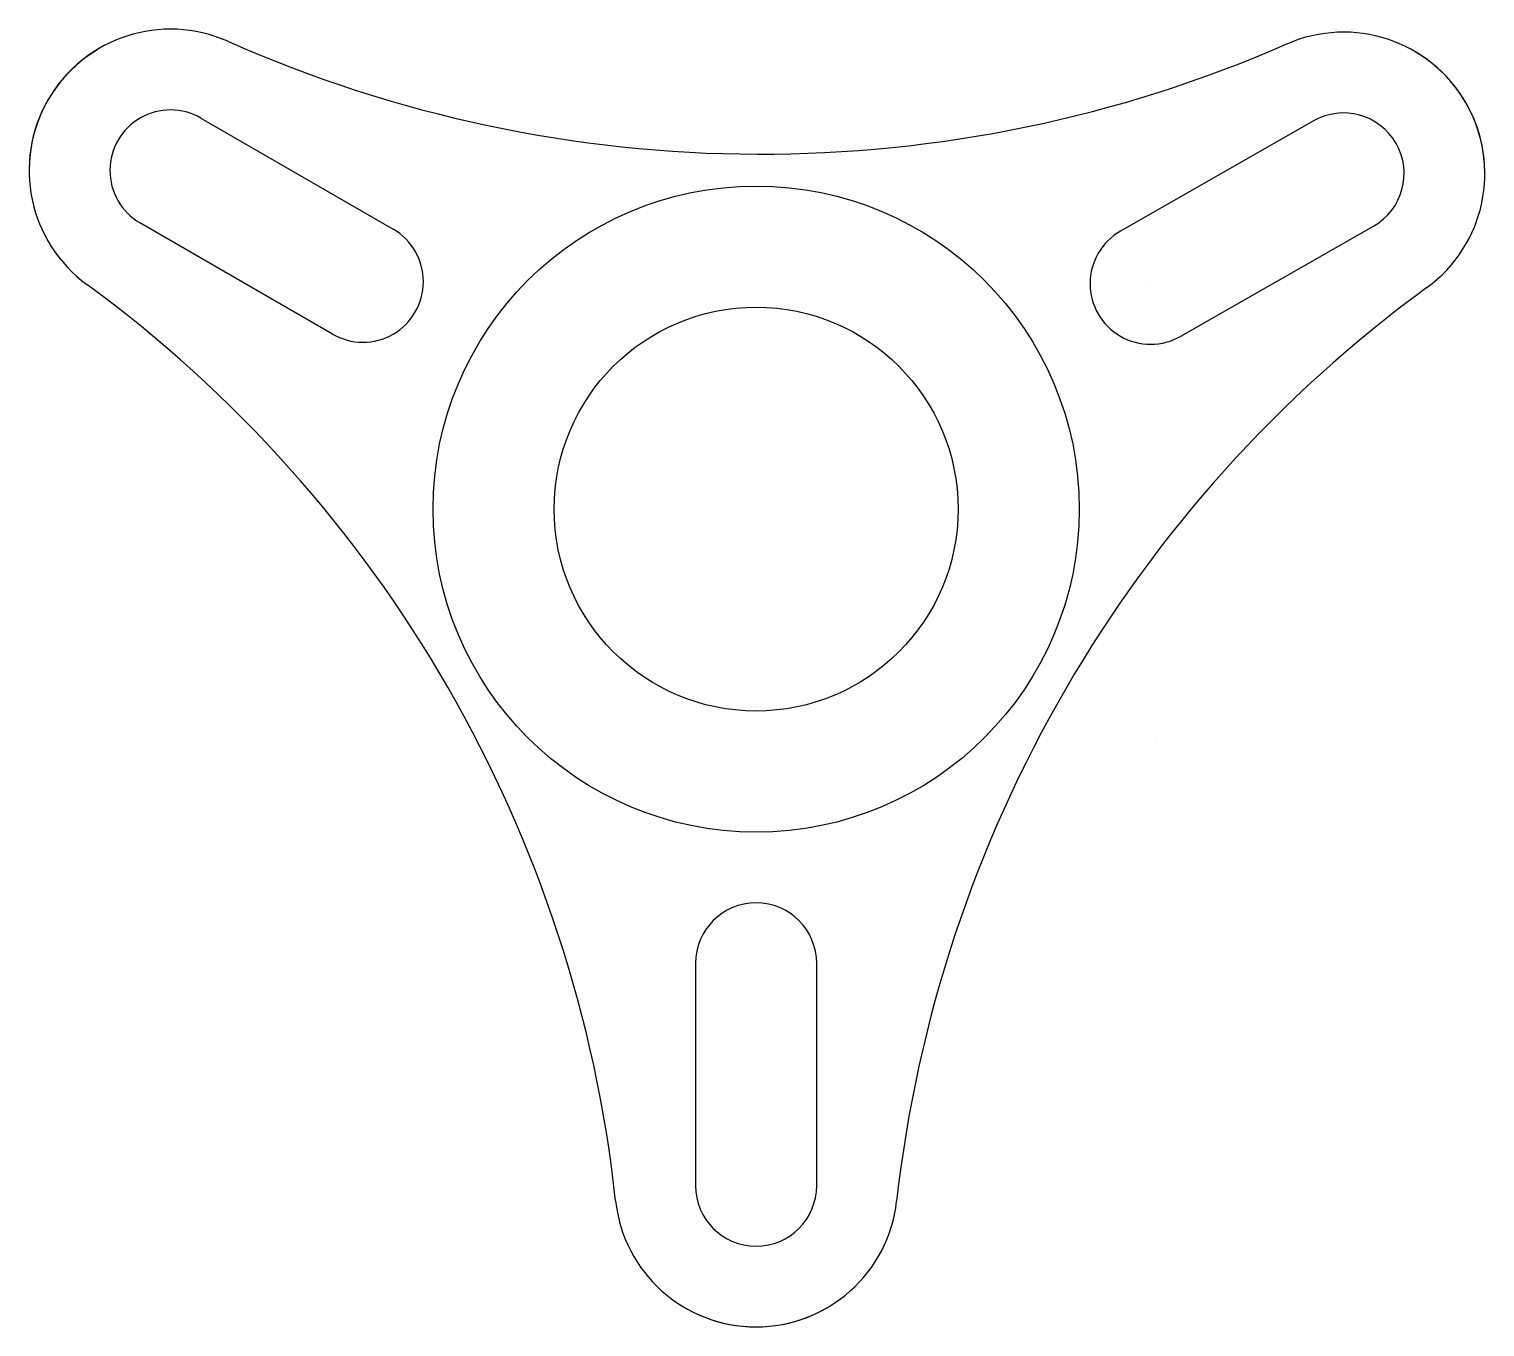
# Model space of a CAD drawing. Header units: inches. Extents: x -37 to 107, y -4 to 125.
import ezdxf

# ---------------------------------------------------------------- set-up
doc = ezdxf.new("R2010")
doc.units = ezdxf.units.IN
doc.header["$MEASUREMENT"] = 0

msp = doc.modelspace()

# ---------------------------------------------------------------- linework, layer by layer
for p, q in [((-19.98, 115.73), (-0.96, 104.73)), ((90.19, 115.45), (71.09, 104.54)), ((-6.95, 94.33), (-26.02, 105.36)), ((77.07, 94.13), (96.15, 105.03)), ((74.07, 99.33), (74.07, 99.33)), ((4.08, 59.33), (4.08, 59.33)), ((74.59, 54.1), (74.59, 54.1)), ((29, 32), (29, 10)), ((41, 10), (41, 32))]:
    msp.add_line(p, q)
for radius in [32, 20]:
    msp.add_circle((35, 77), radius)
for centre, radius, start, end in [((-23, 110.54), 14, 66.0641, 233.7466), ((93.17, 110.24), 14, 306.1438, 113.6419), ((-23, 110.54), 14, 120.2228, 180), ((35.42, 242.16), 130, 246.0641, 293.6419), ((93.17, 110.24), 14, 0, 60.0158), ((-23, 110.54), 6, 59.8084, 239.8084), ((93.17, 110.24), 6, 299.7362, 119.7362), ((-3.95, 99.53), 6, 239.8385, 60.0777), ((74.07, 99.33), 6, 119.7323, 300.1163), ((-108.15, -5.58), 130, 6.2115, 53.7466), ((178.1, -6.04), 130, 126.1438, 173.6041), ((35, 32), 6, 0, 180), ((35, 10), 6, 180, 0), ((35, 10), 14, 186.2115, 353.6041), ((35, 10), 14, 240.3677, 300.4456)]:
    msp.add_arc(centre, radius, start, end)

doc.saveas('drawing.dxf')
